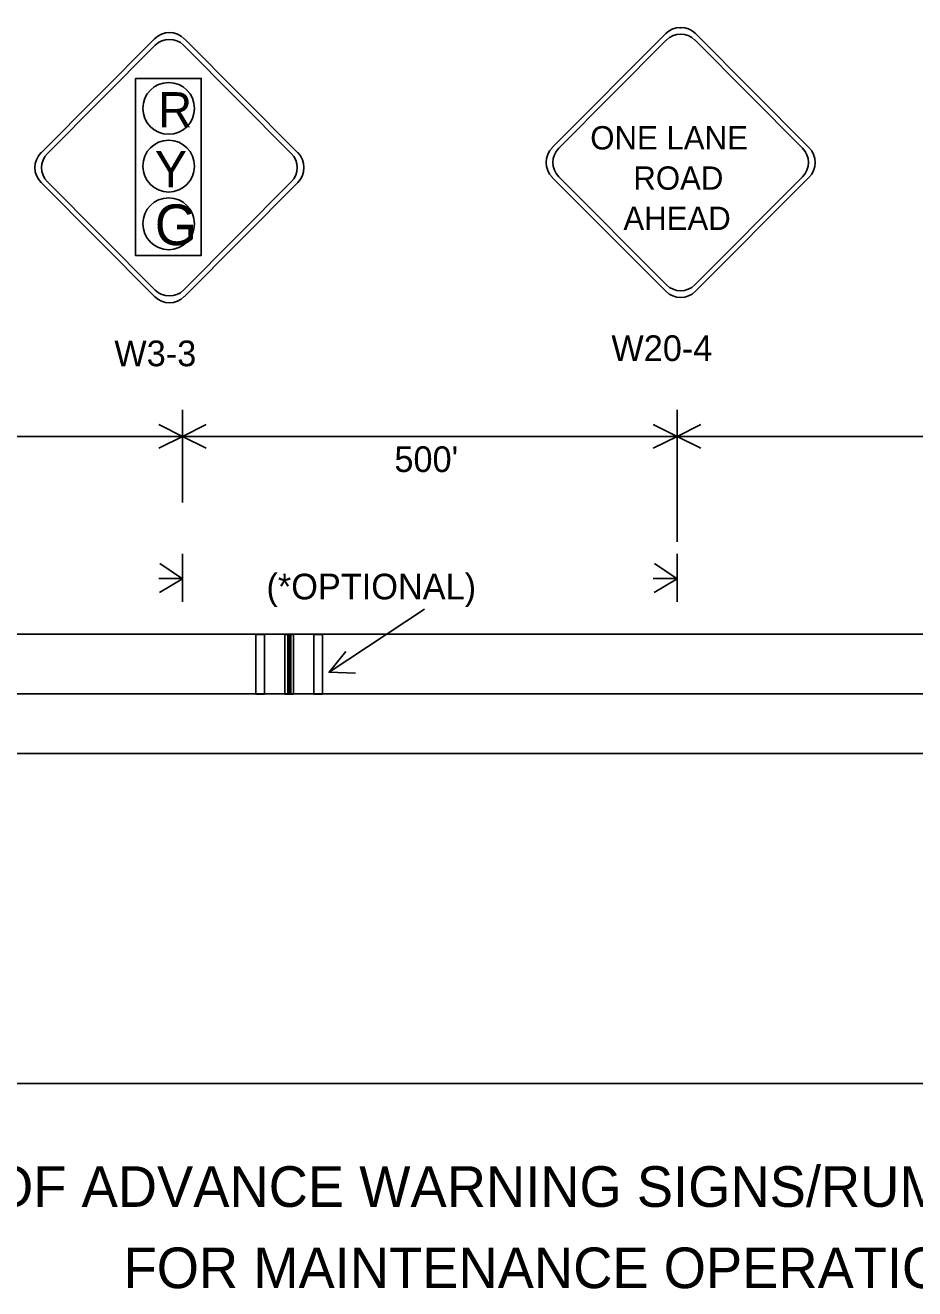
# Model space of a CAD drawing. Extents: x 0 to 34, y 0 to 22.
# Drawn here: x 7.73 to 11.89, y 6.64 to 12.55 of the extents above; entities that cross this region are included whole.
import ezdxf

# ---------------------------------------------------------------- set-up
doc = ezdxf.new("R2010")
doc.units = 0
doc.layers.add('Level 1', color=7, linetype='Continuous')
doc.layers.add('SHADE-GENERIC', color=7, linetype='Continuous')

msp = doc.modelspace()

# ---------------------------------------------------------------- linework, layer by layer
at = {"layer": 'Level 1'}
for p, q in [((10.79566660671234, 12.539588696289062), (10.79566660671234, 12.533689735221861)), ((7.8038084674835195, 11.95357837371826), (8.334232823753355, 12.486129462242125)), ((8.47402598361969, 12.486129462242125), (9.004450339889525, 11.95357837371826)), ((10.195407362365723, 11.97802050476074), (10.725831718254089, 12.510571593093871)), ((10.225389478874206, 11.974490394973754), (10.729409831047057, 12.480410832595824)), ((10.862046765899658, 12.480410832595824), (11.366067118263244, 11.974490394973754)), ((10.86562487850189, 12.510571593093871), (11.396049234580993, 11.97802050476074)), ((7.833790583992004, 11.950048263931274), (8.33781093635559, 12.455968701553344)), ((8.470447871017456, 12.455968701553344), (8.974468223381042, 11.950048263931274)), ((8.33781093635559, 11.31109843521118), (7.833790583992004, 11.816833077430724)), ((8.974468223381042, 11.816833077430724), (8.470447871017456, 11.31109843521118)), ((10.725831718254089, 11.305441737174986), (10.195407362365723, 11.83793089389801)), ((10.729409831047057, 11.335540565872192), (10.225389478874206, 11.84127520828247)), ((11.366067118263244, 11.84127520828247), (10.862046765899658, 11.335540565872192)), ((11.396049234580993, 11.83793089389801), (10.86562487850189, 11.305441737174986)), ((8.334232823753355, 11.280999606132506), (7.8038084674835195, 11.813488763046264)), ((9.004450339889525, 11.813488763046264), (8.47402598361969, 11.280999606132506)), ((8.465100927734374, 10.317344972419738), (8.465100927734374, 10.750867198181151)), ((8.465156539535522, 10.317344972419738), (8.465156539535522, 10.750867198181151)), ((10.778591449165344, 10.134075752449034), (10.778591449165344, 10.750867198181151)), ((6.151666018104553, 10.627003705215452), (8.465156539535522, 10.627003705215452)), ((16.154306872367858, 10.627003705215452), (8.465100927734374, 10.627003705215452)), ((8.465156539535522, 10.625827001953125), (8.465156539535522, 10.627003705215452)), ((10.778591449165344, 10.625827001953125), (10.778591449165344, 10.627003705215452)), ((8.465156539535522, 10.077235591125488), (8.465156539535522, 10.077235591125488)), ((8.465156539535522, 9.96551072025299), (8.465156539535522, 10.077235591125488)), ((10.778591449165344, 10.077235591125488), (10.778591449165344, 10.077235591125488)), ((10.778591449165344, 9.96551072025299), (10.778591449165344, 10.077235591125488)), ((8.465156539535522, 9.960370385360717), (8.359293758010864, 10.03239700679779)), ((10.778591449165344, 9.960370385360717), (10.672728667640685, 10.03239700679779)), ((8.465156539535522, 9.96204254245758), (8.353926589012145, 9.96204254245758)), ((8.465156539535522, 9.960370385360717), (8.35805992603302, 9.89689034500122)), ((8.465156539535522, 9.854033576583861), (8.465156539535522, 9.96551072025299)), ((10.778591449165344, 9.96204254245758), (10.667361498641966, 9.96204254245758)), ((10.778591449165344, 9.960370385360717), (10.671494835662841, 9.89689034500122)), ((10.778591449165344, 9.854033576583861), (10.778591449165344, 9.96551072025299)), ((9.597580538177489, 9.81962641620636), (9.151234163093566, 9.523987279129027)), ((21.982073677635192, 9.701743411827087), (5.024764046096801, 9.701743411827087)), ((8.848984990882872, 9.42201563911438), (8.848984990882872, 9.700708498764037)), ((8.944156791877745, 9.42201563911438), (8.944156791877745, 9.700708498764037)), ((8.958104553031921, 9.423020407867432), (8.958104553031921, 9.70173088607788)), ((8.964550749206543, 9.42201563911438), (8.964550749206543, 9.700708498764037)), ((8.964550749206543, 9.42201563911438), (8.964550749206543, 9.693963740348815)), ((8.971686928558348, 9.423020407867432), (8.971686928558348, 9.70173088607788)), ((8.98494470653534, 9.42201563911438), (8.98494470653534, 9.700708498764037)), ((9.080116507339477, 9.42201563911438), (9.080116507339477, 9.700708498764037)), ((9.490509327507018, 9.70173088607788), (9.504105299186707, 9.70173088607788)), ((9.529026714897155, 9.70173088607788), (9.542622686576843, 9.70173088607788)), ((9.567557698249816, 9.70173088607788), (9.581153669929504, 9.70173088607788)), ((21.92565172348022, 9.423050552368164), (5.024764046096801, 9.423050552368164)), ((9.490509327507018, 9.423020407867432), (9.504105299186707, 9.423020407867432)), ((9.52904031085968, 9.423020407867432), (9.542622686576843, 9.423020407867432)), ((9.567557698249816, 9.423020407867432), (9.581153669929504, 9.423020407867432)), ((21.953862700462338, 9.14435769290924), (5.024764046096801, 9.14435769290924)), ((1.7974638830184935, 7.60089022655487), (22.308011215591428, 7.60089022655487))]:
    msp.add_line(p, q, dxfattribs=at)
for points in [[(8.245485018348694, 12.300635809135436), (8.553287690544128, 12.300635809135436), (8.553287690544128, 11.473201485824584), (8.245485018348694, 11.473201485824584)], [(8.958104553031921, 9.70173088607788), (8.971686928558348, 9.70173088607788), (8.971686928558348, 9.423020407867432), (8.958104553031921, 9.423020407867432)]]:
    msp.add_lwpolyline(points, close=True, dxfattribs=at)
for points in [[(8.354111664009093, 10.682742277145385), (8.465156539535522, 10.627003705215452), (8.354111664009093, 10.571265133285522)], [(8.57620141506195, 10.682742277145385), (8.465156539535522, 10.627003705215452), (8.57620141506195, 10.571265133285522)], [(10.66754657344818, 10.571265133285522), (10.778591449165344, 10.627003705215452), (10.66754657344818, 10.682742277145385)], [(10.889636324691772, 10.682742277145385), (10.778591449165344, 10.627003705215452), (10.889636324691772, 10.571265133285522)], [(9.229301371002196, 9.620963371467589), (9.151284766578673, 9.524010433387755), (9.27535632095337, 9.51952595424652)]]:
    msp.add_lwpolyline(points, dxfattribs=at)
for centre, major_axis, ratio, start_param, end_param in [((8.40410906677246, 12.416055779457091), (-1.3800947462350663e-15, 0.09909079446507348), 0.9961223610512708, 5.497787143749972, 7.068583470544868), ((10.795707961654662, 12.440497910499571), (-1.3140870173089528e-15, 0.09909079446507353), 0.996122361051271, 5.497787143749972, 7.068583470544868), ((8.404089516448973, 12.389365641784666), (-1.614553967934914e-16, 0.0941362547418198), 0.9961223610512707, 5.497787143749984, 7.068583470544881), ((10.795688411140441, 12.413807772827147), (-9.874805431368301e-17, 0.09413625474181986), 0.996122361051271, 5.497787143749984, 7.068583470544881), ((7.873658895301818, 11.883540706825256), (-1.426367567397095e-15, -0.09909079446507348), 0.9961223610512708, 3.9269908170194086, 5.497787143814305), ((7.900161853408813, 11.88347632293701), (-1.845121294041493e-16, -0.0941362547418198), 0.9961223610512707, 3.926990817019396, 5.497787143814292), ((8.9080171792984, 11.88347632293701), (-1.0393581915108102e-15, 0.09413625474181984), 0.996122361051271, 3.926990817019383, 5.497787143814279), ((8.934559238243102, 11.883540706825256), (1.3702272923530237e-15, 0.09909079446507348), 0.9961223610512708, 3.9269908170194086, 5.497787143814305), ((10.26525779018402, 11.907982837677), (1.0401886477224522e-15, -0.09909079446507342), 0.996122361051271, 3.926990817019384, 5.49778714381428), ((10.291760748291015, 11.907918453598022), (1.0299841103228696e-15, -0.09413625474181984), 0.996122361051271, 3.926990817019383, 5.497787143814279), ((11.299616074180602, 11.907918453598022), (-1.0393581915108102e-15, 0.09413625474181984), 0.996122361051271, 3.926990817019383, 5.497787143814279), ((11.326158133125304, 11.907982837677), (-1.0060509489870855e-15, 0.09909079446507342), 0.996122361051271, 3.926990817019384, 5.49778714381428), ((8.404089516448973, 11.377587003707884), (-1.0393581915108102e-15, 0.09413625474181984), 0.996122361051271, 2.3561944902244862, 3.926990817019383), ((10.795707961654662, 11.375467765045165), (-1.0060509489870855e-15, 0.09909079446507342), 0.996122361051271, 2.3561944902244876, 3.926990817019384), ((10.795688411140441, 11.402029134750364), (-1.0393581915108102e-15, 0.09413625474181984), 0.996122361051271, 2.3561944902244862, 3.926990817019383), ((8.40410906677246, 11.351025634384154), (1.3702272923530237e-15, 0.09909079446507348), 0.9961223610512708, 2.356194490224512, 3.9269908170194086)]:
    msp.add_ellipse(centre, major_axis=major_axis, ratio=ratio, start_param=start_param, end_param=end_param, dxfattribs=at)
for centre in [(8.400839221000671, 12.160553720092773), (8.400839221000671, 11.89060300540924), (8.400839221000671, 11.621074285125731)]:
    msp.add_ellipse(centre, major_axis=(6.117053189731263e-17, 0.12105268797783057), ratio=0.9961223610512707, dxfattribs=at)
at = {"layer": 'SHADE-GENERIC'}
for points in [[(8.80819707622528, 9.700708498764037), (8.848984990882872, 9.700708498764037), (8.848984990882872, 9.42201563911438), (8.80819707622528, 9.42201563911438)], [(8.944156791877745, 9.700708498764037), (8.98494470653534, 9.700708498764037), (8.98494470653534, 9.42201563911438), (8.944156791877745, 9.42201563911438)], [(9.080116507339477, 9.700708498764037), (9.120904422187804, 9.700708498764037), (9.120904422187804, 9.42201563911438), (9.080116507339477, 9.42201563911438)]]:
    msp.add_lwpolyline(points, close=True, dxfattribs=at)

# ---------------------------------------------------------------- texts
at = {"layer": 'Level 1'}
for s, height, p in [('R', 0.16366265145008535, (8.352142485618591, 12.072810708618164)), ('Y', 0.1701483333267443, (8.335315994644164, 11.791867209625243)), ('G', 0.19017411067160098, (8.33561261768341, 11.521299329566954)), ('W3-3', 0.12, (8.146371925544738, 10.955014617156982)), ('(*OPTIONAL)', 0.12, (8.858081972885131, 9.864919932556152)), ('TYPICAL PLACEMENT OF ADVANCE WARNING SIGNS/RUMBLE STRIPS/PORTABLE TRAFFIC SIGNAL', 0.19, (4.816685801506042, 7.024329957580566)), (' FOR MAINTENANCE OPERATION AT THE WORK AREA', 0.19, (8.118986120986937, 6.644329957580566))]:
    msp.add_text(s, height=height, dxfattribs=at).set_placement(p)
for s, height, p in [('ONE LANE', 0.10899975004808783, (10.372893394851683, 11.968594608497618)), ('ROAD', 0.10899975004808783, (10.574439843940734, 11.780322098922728)), ('AHEAD', 0.10899975004808783, (10.52780099620819, 11.59211152114868)), ('W20-4', 0.12, (10.471577149963379, 10.979456748199462)), ("500'", 0.12, (9.456540670967101, 10.460388734054565))]:
    msp.add_text(s, height=height, rotation=360, dxfattribs=at).set_placement(p)

doc.saveas('drawing.dxf')
